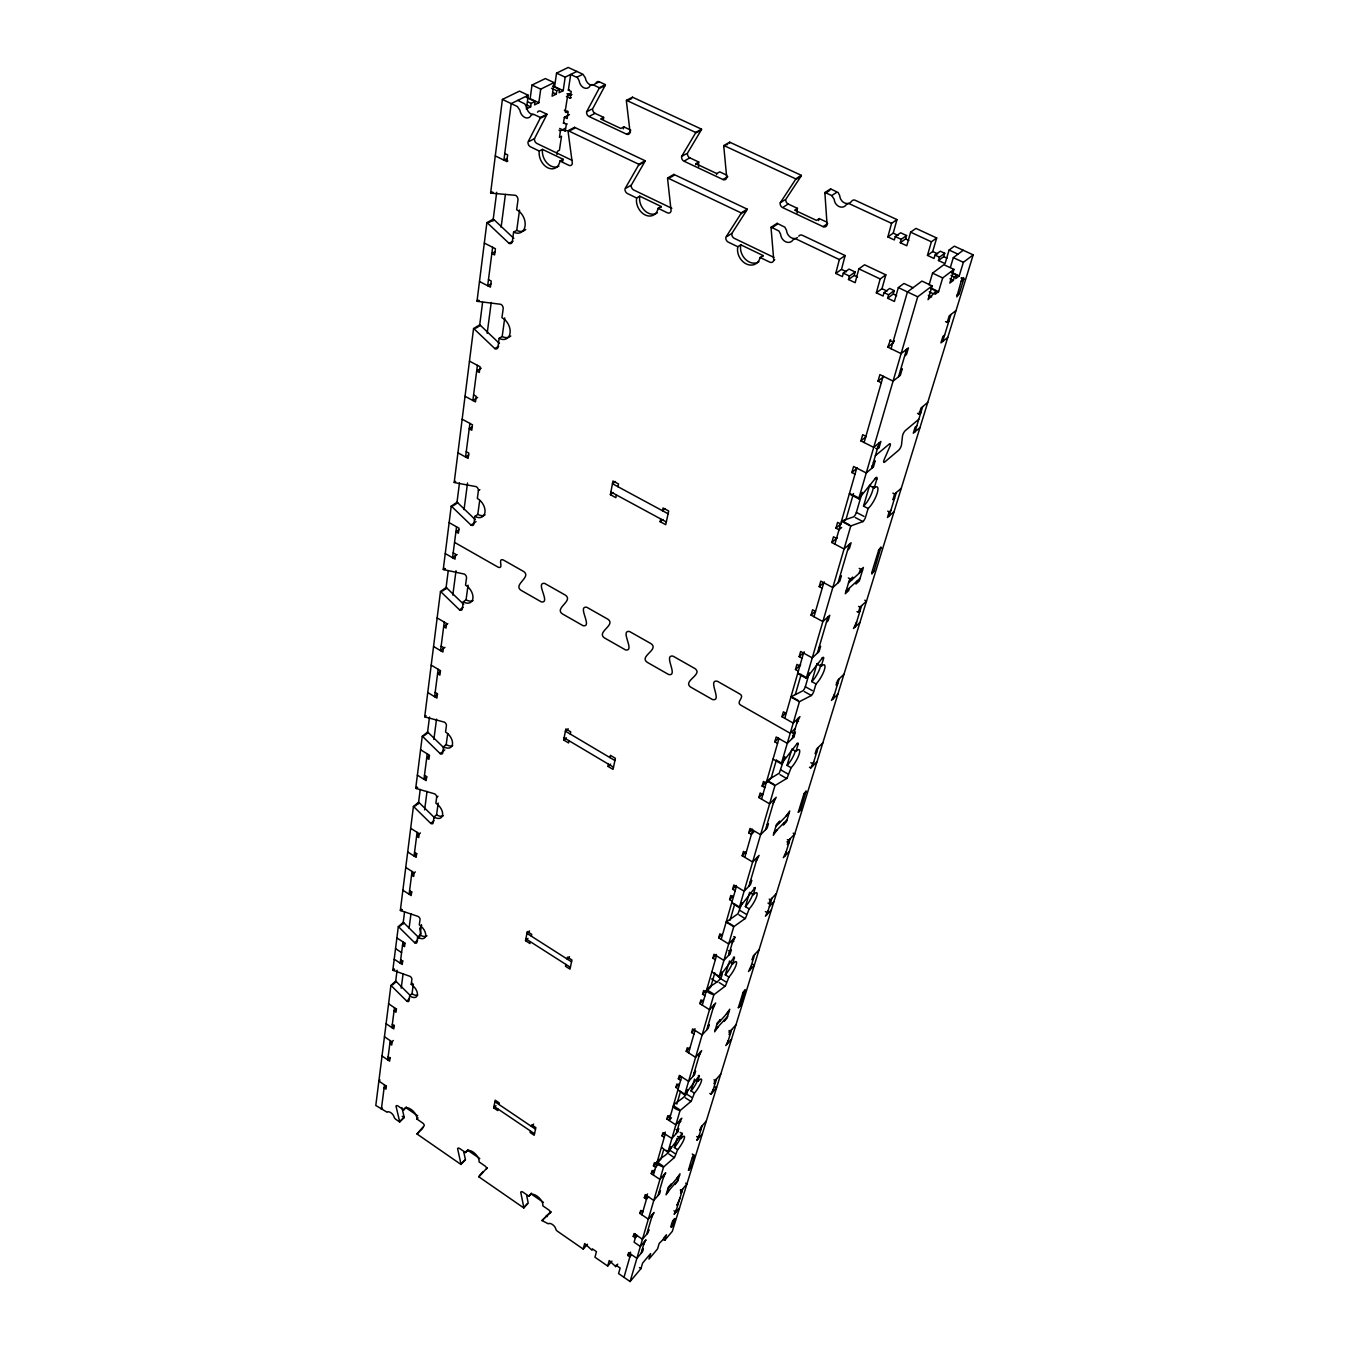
<?xml version="1.0" encoding="UTF-8"?>
<svg xmlns="http://www.w3.org/2000/svg" width="1349" height="1349" viewBox="0 0 1349 1349"><rect width="100%" height="100%" fill="white"/><g stroke="black" fill="none" stroke-linecap="round" stroke-linejoin="round"><path stroke-width="1.5" d="M410.147 995.377L396.269 981.583A2.529 1.383 48 0 0 395.712 981.145L390.906 985.461L375.798 1105.472L387.129 1112.251A4.789 2.445 46.7 0 1 390.89 1112.756A4.789 2.445 46.7 0 1 394.127 1117.107A2.394 1.231 46.6 0 0 395.763 1119.282L399.675 1121.997L404.194 1117.613A2.394 1.231 46.5 0 0 404.177 1117.141L401.918 1107.596M390.906 985.461A2.529 1.383 48 0 1 391.463 985.917L406.757 1001.11A2.546 1.383 47.7 0 0 408.966 1000.806L409.641 995.899A8.954 4.907 47.8 0 0 417.414 994.769A8.954 4.907 47.8 0 0 411.209 984.365L411.883 979.374A2.563 1.416 47.9 0 0 410.096 976.372L393.419 970.437A2.563 1.416 48.2 0 1 392.829 970.116L398.309 926.662L403.233 922.345A2.597 1.467 48.7 0 1 403.806 922.8L419.539 938.364M398.309 926.662A2.614 1.467 48.7 0 1 398.882 927.1L414.649 942.715A2.614 1.467 48.3 0 0 416.925 942.327L417.634 937.117A9.224 5.211 48.4 0 0 425.677 935.7A9.224 5.211 48.4 0 0 419.303 924.874L420.028 919.58A2.647 1.501 48.6 0 0 418.19 916.46L400.957 910.676A2.647 1.501 48.9 0 1 400.349 910.373L413.418 806.5L418.612 802.25A2.765 1.636 50.3 0 1 419.219 802.722L434.513 817.73M413.418 806.5A2.765 1.636 50.3 0 1 414.025 806.972L430.753 823.396A2.782 1.653 49.9 0 0 433.198 822.806L433.99 816.971A9.78 5.851 50 0 0 442.607 814.88A9.78 5.851 50 0 0 435.862 803.211L436.671 797.259A2.816 1.686 50.2 0 0 434.732 793.887L416.352 788.524A2.816 1.686 50.6 0 1 415.728 788.204L422.271 736.267L427.582 732.069A2.85 1.754 51.4 0 1 428.223 732.541L444.023 747.97M422.271 736.267A2.867 1.754 51.3 0 1 422.895 736.739L440.179 753.636A2.867 1.754 50.9 0 0 442.708 752.944L443.551 746.705A10.117 6.239 51.1 0 0 452.505 744.193A10.117 6.239 51.1 0 0 445.558 732.018L446.418 725.661A2.9 1.804 51.4 0 0 444.428 722.153L425.373 717.044A2.9 1.787 51.7 0 1 424.716 716.741L440.465 591.553L446.097 587.49A3.069 1.99 54 0 1 446.772 587.979L463.736 604.403M440.465 591.553A3.086 1.99 54 0 1 441.14 592.042L459.587 609.9A3.069 1.99 53.5 0 0 462.302 608.939L463.263 601.856A10.826 7.065 53.8 0 0 472.909 598.416A10.826 7.065 53.8 0 0 465.54 585.162L466.518 577.928A3.12 2.04 54.2 0 0 464.41 574.101L443.973 569.683A3.12 2.023 54.6 0 1 443.265 569.379L451.207 506.195L457.007 502.25A3.187 2.125 55.9 0 1 457.699 502.755L475.303 519.685M451.207 506.195A3.204 2.125 55.8 0 1 451.915 506.701L471.02 525.115A3.187 2.125 55.4 0 0 473.87 523.985L474.899 516.38A11.264 7.554 55.7 0 0 484.966 512.35A11.264 7.554 55.7 0 0 477.344 498.439L478.406 490.665A3.238 2.192 56.1 0 0 476.214 486.652L454.933 482.672A3.238 2.158 56.5 0 1 454.208 482.386L473.566 328.549L479.704 324.873A3.457 2.394 60.5 0 1 480.463 325.396L499.467 343.489M473.566 328.549A3.457 2.394 60.4 0 1 474.308 329.072L494.847 348.615A3.474 2.428 59.9 0 0 497.95 347.131L499.13 338.363A12.242 8.6 60.4 0 0 510.074 332.984A12.242 8.6 60.4 0 0 501.946 317.673L503.177 308.719A3.524 2.496 61 0 0 500.833 304.301L477.799 301.4A3.524 2.462 61.3 0 1 477.023 301.114L486.888 222.619L493.245 219.162A3.625 2.58 63.6 0 1 494.021 219.685L513.817 238.385M486.888 222.619A3.642 2.58 63.5 0 1 487.68 223.158L509.062 243.36A3.642 2.597 63.1 0 0 512.3 241.623L513.598 232.146A12.883 9.224 63.7 0 0 525.081 225.89A12.883 9.224 63.7 0 0 516.65 209.736L517.965 200.006A3.71 2.664 64.4 0 0 515.537 195.335L491.458 193.177A3.71 2.647 64.6 0 1 490.631 192.907L502.401 99.421L519.483 91.125L528.235 95.256L526.38 108.949L530.663 106.824L531.135 103.418L535.047 101.479L534.575 104.885L538.824 102.76L540.713 89.135L554.051 82.609L552.112 96.167L556.277 94.093L556.766 90.72L559.565 89.338L559.076 92.71L563.207 90.653L565.18 77.146L576.849 71.43M395.561 982.241L397.095 970.251M403.014 924.082L404.565 911.89M418.409 803.768L420.247 789.367M427.431 733.3L429.505 717.078M445.912 588.923L448.256 570.661M456.856 503.396L459.486 482.908M479.688 325.008L482.588 302.446M492.992 221.034L496.685 192.283M384.499 1084.916L381.345 1109.3L382.475 1108.22M390.215 1040.652L387.736 1059.876L390.198 1057.565M394.464 1007.72L391.901 1027.618L394.397 1025.307M402.963 941.906L400.215 963.169L402.795 960.859M412.052 871.471L409.118 894.252L411.782 891.942M417.111 832.367L414.059 856.008L416.757 853.715L414.531 852.264M427.245 753.855L423.957 779.267L426.756 777.007M438.155 669.289L434.614 696.691L437.498 694.465M444.259 622.091L440.567 650.64L444.968 647.335M456.552 526.835L452.556 557.744L457.109 554.523M469.907 423.401L465.574 457.007L468.71 454.933M477.411 365.343L472.858 400.501L477.664 397.449M492.638 247.305L487.68 285.735L491.002 283.813M386.404 1085.709L384.111 1087.884L385.983 1089.166L386.37 1086.215L378.884 1081.055L380.03 1079.976M404.987 943.238L404.548 946.678L402.525 945.345L404.953 943.187L396.893 937.926M416.656 853.613L416.167 857.357L407.702 851.961M495.285 155.928L506.786 161.526L507.646 154.865L504.762 153.466M401.209 988.176L403.047 974.18M409.101 928.045L410.973 913.829M424.615 809.872L427.043 791.374M433.872 739.421L436.536 719.135M452.809 595.111L456.013 570.762M464.039 509.618L467.53 482.993M487.174 333.321L491.221 302.53M501.103 227.273L505.42 194.408M554.051 82.609L545.367 78.562L531.995 85.054L530.157 98.679L538.824 102.76M409.641 995.899L412.018 993.707L413.35 984.096M417.634 937.117L420.095 934.941L421.495 924.74M433.99 816.971L436.57 814.813L438.189 803.026M443.551 746.705L446.199 744.581L447.716 733.569M463.263 601.856L466.063 599.799L468.069 585.196M474.899 516.38L477.782 514.374L479.704 500.428M499.13 338.363L502.182 336.491L504.745 317.892M513.598 232.146L516.751 230.375L519.534 210.022M593.543 85.071A7.487 5.598 68.8 0 1 585.281 77.753L582.903 74.246L568.233 67.45L556.547 73.133L554.608 86.623L563.207 90.653M556.935 154.511L557.424 151.307L559.43 150.245L561.504 136.266L559.481 137.328L560.442 130.819L565.298 128.307M567.288 124.057L563.444 123.248L564.337 117.245L569.413 114.648M566.411 96.386L570.222 98.173L571.217 91.496L568.351 90.164L570.694 74.448L577.591 77.804L579.159 80.788A7.504 5.598 68.7 0 0 583.915 87.82A7.504 5.598 68.7 0 0 590.069 85.864A3.743 2.799 68.5 0 1 593.155 84.869L599.293 87.719L605.381 84.633L599.26 81.8A3.743 2.799 68.6 0 0 596.174 82.795M559.666 128.442L565.298 131.123L566.276 124.597M498.051 1109.08L497.747 1110.598L493.734 1107.883L495.201 1100.194L499.231 1102.909L498.945 1104.46M530.292 941.686L529.938 943.524L525.537 940.691L527.274 931.535L531.708 934.368L531.354 936.206M569.025 740.719L568.587 742.928L563.697 740.028L565.821 728.932L570.728 731.849L570.307 734.075M616.375 494.931L615.852 497.663L610.372 494.678L612.969 480.986L618.5 483.954L617.96 486.702M530.444 1130.985L530.123 1132.502L534.187 1135.268L535.84 1127.629L531.742 1124.864L531.422 1126.398L533.664 1124.054M565.889 964.434L565.501 966.255L569.986 969.122L571.942 959.999L567.44 957.132L567.052 958.97L569.463 956.626M609.933 757.582L610.406 755.356L615.397 758.323L613.019 769.368L608.045 766.417L608.517 764.208M665.259 508.59L662.477 510.731L663.05 507.983L668.682 511.018L665.731 524.694L660.15 521.675L660.723 518.943M677.62 1136.431L680.925 1138.607L682.375 1133.211L667.839 1152.333L661.634 1147.392M667.839 1152.333L680.031 1110.615L691.261 1101.155L694.431 1093.145A9.679 2.091 -57.8 0 0 701.328 1081.46A9.679 2.091 -57.8 0 0 697.939 1081.342L699.389 1075.507L684.601 1094.966L678.176 1089.958M684.601 1094.966L713.857 994.786L725.425 985.934L728.915 977.081A10.252 2.378 -58.5 0 0 736.25 964.653A10.252 2.378 -58.5 0 0 732.878 963.742L734.379 957.099L719.017 977.081L712.137 971.938M719.017 977.081L733.738 926.712L745.491 918.298L749.167 908.906A10.59 2.546 -58.9 0 0 756.755 896.04A10.59 2.546 -58.9 0 0 753.4 894.64L755.221 887.473L739.269 907.742L731.866 902.835M674.972 1218.585C670.116 1221.132 669.542 1237.033 674.972 1218.585L672.949 1220.98M688.496 1170.325C694.651 1163.917 696.674 1139.5 688.496 1170.325L690.536 1167.93M738.358 1007.669L740.449 1005.528L745.171 989.812L743.029 992.493L738.358 1007.669L740.534 1005.275M798.304 812.199L800.513 810.142L806.196 790.936L803.97 793.785L798.304 812.199L800.615 809.838M551.168 1211.958L542.231 1220.238A2.479 1.298 43.9 0 0 542.045 1220.575L548.301 1223.813A4.974 2.597 43.7 0 1 552.466 1224.538A4.974 2.597 43.7 0 1 555.771 1228.99A2.496 1.298 43.6 0 0 557.407 1231.215L583.223 1249.09L584.673 1243.525L592.026 1250.253L592.396 1248.854L596.443 1251.653L594.96 1257.217L607.708 1266.053L611.923 1261.13M913.02 287.742L903.948 283.442L898.333 287.59L894.404 301.451L887.625 298.213L893.24 294.048L894.218 290.608L889.666 288.45L884.033 292.598L883.072 296.038L876.344 292.817L881.993 288.686L885.821 274.859L864.574 264.792L858.858 268.839L855.165 282.7L848.487 279.513L854.221 275.449L855.131 271.992L849.044 269.092L843.294 273.139L842.4 276.596L835.756 273.425L839.348 259.564L845.115 255.551L802.419 235.316A3.946 3.204 62.5 0 0 798.777 236.176M835.756 273.425L841.506 269.378L845.115 255.551M871.707 572.836L871.909 573.983L874.034 570.981L880.998 547.019L878.705 550.055L871.707 572.836L874.152 570.593M963.81 278.973L963.591 277.624L961.365 280.525L956.761 296.915L959.24 293.745L963.81 278.973L961.314 277.81M848.487 279.513L849.415 276.056L855.131 271.992M664.753 1240.321L666.44 1234.773L663.759 1237.977L663.337 1239.36L664.753 1240.321L672.325 1231.317L973.202 254.877L954.35 246.159L949.106 250.037L945.059 263.611L938.466 260.542L943.71 256.647L944.705 253.275L940.27 251.218L935.009 255.079L934.014 258.468L927.454 255.399L932.715 251.538L936.678 237.98L915.954 228.386L910.626 232.18L906.781 245.754L900.272 242.719L905.617 238.925L906.579 235.535L900.626 232.787L895.264 236.547L894.32 239.937L887.844 236.918L891.571 223.344L896.967 219.6L855.283 200.31A3.811 3.187 64.1 0 0 851.691 201.186A7.639 6.34 64.6 0 1 844.541 202.923A7.639 6.34 64.6 0 1 839.702 195.622L838.167 192.553L830.596 188.877L825.032 192.469A3.828 3.153 64.8 0 0 824.93 193.497L827.072 224.777A3.777 3.103 63.2 0 1 823.092 226.649L782.572 207.577A3.76 3.052 64.3 0 1 780.262 202.788L795.37 179.771A3.828 3.12 65.6 0 0 795.725 178.861L801.357 175.353L729.674 142.168L723.873 145.523A3.794 3.002 66.9 0 0 723.806 146.552L726.723 177.646A3.743 2.951 65.6 0 1 722.997 179.535L683.977 161.189A3.727 2.9 66.3 0 1 681.633 156.45L695.342 133.349A3.794 2.968 67.5 0 0 695.662 132.438L701.531 129.15L632.496 97.195L626.459 100.332A3.76 2.867 68.2 0 0 626.425 101.36L630.067 132.219A3.71 2.816 67.1 0 1 626.577 134.175L588.973 116.486A3.71 2.765 67.6 0 1 586.613 111.815L599.007 88.629A3.777 2.833 68.6 0 0 599.293 87.719M607.708 1266.053L609.242 1260.506L615.667 1266.593L617.758 1264.131M876.344 292.817L880.172 278.956L885.821 274.859M887.844 236.918L893.223 233.141L896.967 219.6M900.272 242.719L901.216 239.329L906.579 235.535M615.667 1266.593L616.055 1265.21L620.135 1268.026L618.567 1273.557L630.101 1281.55L640.96 1268.633L642.596 1263.102L650.623 1253.575L648.97 1259.106L657.553 1248.887L659.223 1243.356L663.337 1239.36M887.625 298.213L888.603 294.773L894.218 290.608M630.927 1255.632L629.865 1256.88L627.808 1255.464L628.6 1252.631L636.88 1258.33L642.512 1251.687L643.338 1248.854L641.939 1250.506M637.453 1235.38L635.328 1237.859L633.237 1236.443L634.064 1233.542L642.444 1239.259L648.11 1232.615L648.97 1229.715L647.554 1231.384M651.736 1217.118L654.029 1212.498L648.329 1219.159L639.831 1213.409L640.691 1210.441L642.815 1211.874M648.633 1196.647L646.475 1199.143L644.333 1197.71L645.193 1194.674L653.793 1200.458L659.543 1193.798L660.437 1190.762L658.986 1192.432M663.371 1177.508L665.731 1172.736L659.931 1179.431L651.23 1173.613L652.107 1170.494L654.299 1171.961M657.823 1164.777L655.631 1167.273L653.456 1165.823L654.349 1162.686L656.541 1164.136L660.926 1159.145L663.691 1149.55M664.248 1137.325L662.022 1135.858L662.949 1132.62L671.886 1138.505L677.788 1131.794L678.732 1128.557L677.265 1130.226L676.153 1129.484M679.34 1123.144L681.785 1118.186L675.866 1124.881L666.861 1118.979L667.806 1115.674L670.048 1117.157M678.176 1088.896L675.9 1087.412L676.878 1083.989L679.171 1085.473M680.655 1080.33L678.345 1078.829L679.34 1075.389L688.563 1081.358L694.6 1074.647L695.612 1071.19L694.111 1072.86M699.119 1055.829L701.665 1050.618L695.595 1057.329L686.219 1051.326L687.231 1047.768L689.575 1049.269M693.959 1034.042L691.599 1032.525L692.627 1028.899L702.121 1034.936L708.259 1028.242L709.321 1024.599L707.787 1026.269M713.048 1008.378L715.678 1002.998L709.507 1009.693L699.878 1003.622L700.94 999.896L703.352 1001.413M704.971 995.781L702.542 994.264L703.622 990.503L706.05 992.021M715.341 959.712L712.879 958.178L713.992 954.266L723.89 960.404L730.18 953.709L731.327 949.797L729.758 951.467L728.527 950.691M733.772 936.526L735.02 937.285L728.696 943.963L718.697 937.808L719.843 933.828L722.339 935.363M732.187 901.149L729.64 899.598L730.821 895.449L733.384 897.001M735.171 890.745L732.608 889.21L733.822 885.011L744.108 891.217L750.516 884.573L751.764 880.374L750.162 882.027M756.233 861.32L759.116 855.367L752.641 861.994L742.186 855.772L743.417 851.438L746.031 852.99M753.838 831.945L751.376 834.424L748.746 832.856L750.01 828.438L760.6 834.711L767.143 828.101L768.441 823.666L766.805 825.318M773.23 803.448L776.215 797.259L769.621 803.835L758.846 797.546L760.162 792.976L762.843 794.544M764.832 787.664L762.118 786.096L763.45 781.476L766.165 783.044L771.139 778.137L776.299 760.313M777.564 743.383L774.798 741.815L776.181 736.992L787.293 743.35L793.988 736.841L795.404 732.018L793.735 733.637L792.352 732.844M796.821 723.115L799.94 716.606L793.212 723.098L781.982 716.724L783.381 711.817L786.197 713.402M798.355 671.128L795.488 669.526L796.955 664.399L799.822 666.001M802.048 658.261L799.164 656.659L800.648 651.466L812.25 657.874L819.113 651.483L820.63 646.289L818.927 647.874M826.482 622.159L828.202 620.591L829.77 615.245L822.856 621.585L811.053 615.144L812.587 609.765L815.538 611.384M822.199 588.231L819.214 586.63L820.782 581.115L832.788 587.557L839.753 581.284L841.388 575.77L839.651 577.321M847.661 550.004L849.415 548.453L851.084 542.77L844.052 548.976L831.827 542.517L833.463 536.801L836.532 538.403M841.675 527.476L839.011 529.786L835.942 528.167L837.594 522.383L840.68 523.985M855.013 474.157L851.86 472.538L853.597 466.484L866.26 472.959L873.41 466.923L875.197 460.852L873.41 462.353M875.72 448.273L877.305 449.082L879.093 447.581L880.914 441.427L873.714 447.396L860.915 440.904L862.686 434.698L865.889 436.317M881.302 382.762L878.014 381.143L879.885 374.617L893.072 381.126L900.356 375.309L902.279 368.766L900.474 370.216M904.656 355.951L906.477 354.517L908.433 347.873L901.115 353.623L887.76 347.115L890.593 339.712M623.98 1277.318L630.674 1254.047M636.172 1234.976L634.097 1242.176L640.353 1246.459L646.002 1239.815L643.743 1244.334M641.955 1214.842L647.335 1196.125M653.405 1175.063L665.192 1134.087M681.633 1076.873L669.104 1120.463L671.482 1117.781M688.563 1052.827L695.005 1030.417M702.273 1005.14L716.471 955.8M721.192 939.342L736.385 886.563M744.8 857.323L752.658 830.006M761.544 799.114L778.946 738.577M784.781 718.326L803.549 653.068M813.987 616.746L823.784 582.734M834.879 544.136L856.75 468.103M864.102 442.523L883.173 376.253M891.082 348.733L907.439 291.924L921.923 281.081L932.125 285.904L928.045 299.68L936.004 290.962L930.945 288.585M893.763 341.162L893.291 342.831L887.76 347.115M676.861 1104.072L680.368 1091.948M714.818 972.882L710.721 987.013L708.394 989.508M730.011 920.305L734.682 904.218M795.354 694.482L801.171 674.365M853.495 493.515L846.008 519.382L843.344 521.692M927.454 255.399L931.4 241.808L936.678 237.98M630.101 1281.55L663.556 1167.037L674.601 1157.307L677.636 1149.702A9.409 1.973 -57.5 0 0 684.314 1138.387A9.409 1.973 -57.5 0 0 680.925 1138.607M739.269 907.742L774.95 785.59L787.04 778.238L791.104 767.716A11.348 2.917 -59.9 0 0 799.249 753.922A11.348 2.917 -59.9 0 0 795.961 751.376L791.863 749.049L787.04 765.389L791.104 767.716M773.044 759.116L781.29 763.854L799.417 701.8A3.406 0.911 -60.3 0 1 799.873 701.446L811.373 695.511A3.356 0.894 -60.5 0 0 813.767 691.43L815.993 683.96A11.821 3.136 -60.6 0 0 824.441 669.627A11.821 3.136 -60.6 0 0 821.221 666.339L816.954 663.978L811.761 681.599L815.993 683.96M798.17 672.982A3.423 0.944 -60.6 0 1 797.647 673.556L806.28 678.345L850.747 526.093A3.676 1.045 -61.8 0 1 851.219 525.773L862.955 521.574A3.659 1.012 -61.9 0 0 865.535 517.173L868.115 508.506A12.883 3.609 -62.1 0 0 877.238 493.009A12.883 3.609 -62.1 0 0 874.203 488.018L869.549 485.623L863.512 506.111L868.115 508.506M849.87 493.38A3.76 1.079 -62.2 0 1 849.314 493.936L858.706 498.81L917.708 296.797L932.125 285.904M663.556 1167.037C645.564 1161.185 671.633 1156.936 670.689 1146.684M680.031 1110.615C661.246 1104.595 688.867 1100.565 687.349 1089.773M713.857 994.786C693.201 988.294 725.442 984.568 721.799 972.089M733.738 926.712L726.167 922.075L737.987 913.728L742.068 902.818M774.95 785.59L766.788 780.852A3.254 0.86 -59.7 0 1 767.244 780.481L779.3 773.146L784.848 756.705M799.417 701.8L790.902 697.011A3.389 0.927 -60.4 0 1 791.357 696.657L802.942 690.789A3.356 0.894 -60.5 0 0 805.336 686.725L809.366 672.932M850.747 526.093L841.472 521.237A3.676 1.062 -61.9 0 1 841.945 520.916L853.782 516.785A3.642 1.029 -62 0 0 856.362 512.401L862.23 492.368M641.112 1253.339L644.586 1241.468M646.711 1234.268L652.612 1214.151M658.11 1195.45L664.281 1174.406M676.304 1133.464L680.301 1119.855M693.099 1076.317L700.148 1052.287M706.724 1029.911L714.144 1004.668M728.612 955.379L733.434 938.955M748.914 886.226L757.497 857.02M765.507 829.753L774.562 798.912M792.318 738.459L798.271 718.224M817.393 653.068L828.05 616.813M838.016 582.852L849.33 544.322M871.623 468.423L879.126 442.91M898.552 376.759L906.612 349.307M732.271 942.917L735.02 937.285M677.636 1149.702L674.348 1147.527L677.08 1138.286M694.431 1093.145L691.042 1090.936L694.516 1079.133M728.915 977.081L725.29 974.821L728.78 962.967M749.167 908.906L745.39 906.629L749.606 892.347L753.4 894.64M929.073 284.926L932.547 273.156L943.878 264.691L953.962 269.412L949.831 283.071L953.355 280.39L954.384 276.983L956.745 275.196L951.736 272.852M938.466 260.542L939.46 257.153L944.705 253.275M795.961 751.376L798.068 744.311A3.271 0.843 -60 0 0 797.124 743.552L781.813 763.298A3.288 0.86 -59.9 0 1 781.29 763.854M821.221 666.339L823.497 658.7A3.406 0.911 -60.7 0 0 822.57 657.722L806.786 677.788A3.44 0.927 -60.6 0 1 806.28 678.345M874.203 488.018L876.833 479.148A3.727 1.045 -62.3 0 0 875.973 477.664L859.262 498.236A3.76 1.062 -62.1 0 1 858.706 498.81M936.004 290.962L934.992 294.386L938.584 291.654L942.698 277.928L953.962 269.412M669.323 1190.054L666.069 1194.826L668.295 1187.339L671.111 1184.068L670.672 1185.569M718.191 1026.724L714.666 1031.8L717.331 1022.846L720.332 1019.557L719.793 1021.345M777.091 829.854L773.264 835.267L776.501 824.374L779.705 821.136L779.048 823.328M849.465 587.945L848.656 590.643L845.267 593.729L849.314 580.188L852.703 577.119L851.894 579.834L848.352 577.945M950.387 267.355L953.321 257.642L963.203 250.256M675.394 1182.989L674.938 1184.489L677.738 1181.252L679.997 1173.748L676.743 1178.503M724.632 1019.625L724.093 1021.412L727.06 1018.158L729.758 1009.204L726.251 1014.263M783.954 822.873L783.297 825.032L786.433 821.828L789.721 810.968L785.911 816.347M856.767 581.301L855.957 583.999L859.296 580.947L863.377 567.457L860.021 570.492L859.195 573.207M956.745 275.196L955.716 278.585L959.206 275.921L963.371 262.313L973.202 254.877M676.355 1209.884L674.129 1214.319L679.508 1207.962M685.663 1183.14L686.911 1183.967L681.481 1190.341L680.587 1193.258L681.936 1191.656L680.385 1190.627M699.119 1135.639L696.792 1140.327L702.323 1133.936M709.827 1093.449L710.923 1094.157L713.334 1089.301M720.754 1074.141L715.088 1080.532L714.093 1083.82L715.51 1082.218L714.397 1081.51M735.947 1024.818L730.197 1031.209L729.135 1034.683L730.568 1033.081L728.865 1032.002M768.087 910.71L765.406 916.224L771.375 909.867M767.986 903.054L769.2 903.796L770.414 899.834L776.417 893.476M793.212 833.142L794.746 834.036L788.625 840.343L787.344 844.525L788.878 842.94L786.973 841.827M809.467 767.21L810.783 767.952L813.734 761.898M857.003 611.569L858.436 612.328L860.021 607.168L866.496 601.148L864.793 600.221M890.846 510.445L889.176 511.912L887.473 517.51L894.067 511.659M901.301 488.203L894.657 494.021L892.92 499.703L894.589 498.236M917.539 413.367L919.107 414.16L920.979 408.072L927.724 402.44M945.565 321.635L947.2 322.411L949.207 315.868L956.07 310.489M675.478 1212.734L682.83 1188.739M698.175 1138.725L702.154 1125.774M712.339 1092.555L716.504 1078.93M727.229 1043.974L731.63 1029.607M749.926 969.965L754.681 954.451M766.89 914.622L771.915 898.249M784.848 856.109L790.16 838.758M812.351 766.401L818.135 747.515M833.058 698.866L839.213 678.8M855.081 627.032L861.64 605.65M889.126 516.043L896.326 492.554M914.959 431.815L922.665 406.656M942.647 341.516L950.927 314.519M537.526 112.22A3.862 2.816 67.2 0 1 540.629 111.242L546.885 114.193L540.393 117.481A3.895 2.833 67.1 0 1 540.123 118.408L527.999 141.999A3.828 2.782 66.2 0 0 530.461 146.805L539.263 151.054A13.389 9.797 65.9 0 0 547.879 167.832A13.389 9.797 65.9 0 0 559.936 161.02L563.14 159.3L542.483 149.368L539.263 151.054M529.078 141.443L534.457 138.677L546.615 115.137A3.878 2.833 67.3 0 0 546.885 114.193M605.381 84.633A3.76 2.816 68.7 0 1 605.094 85.543L592.683 108.696A3.693 2.765 67.7 0 0 595.027 113.35L603.627 117.38A12.934 9.747 67.4 0 0 603.458 119.572M559.936 161.02L568.84 165.303A3.845 2.833 65.7 0 0 572.347 163.347L568.114 131.73A3.895 2.883 66.8 0 1 568.131 130.668L574.573 127.329L645.109 160.75L638.836 164.274A3.929 2.985 65.9 0 1 638.532 165.202L625.025 188.708A3.862 2.917 64.9 0 0 627.487 193.565L636.627 197.983A13.49 10.286 64.4 0 0 645.193 214.98A13.49 10.286 64.4 0 0 658.11 208.319L661.179 206.498L639.746 196.178L636.627 197.983M626.071 188.118L631.281 185.15L644.805 161.695A3.912 2.985 66.1 0 0 645.109 160.75M701.531 129.15A3.794 2.968 67.6 0 1 701.21 130.06L687.484 153.128A3.727 2.9 66.5 0 0 689.811 157.833L698.748 162.032A13.018 10.236 66 0 0 698.63 166.635M658.11 208.319L667.35 212.788A3.862 2.968 64.2 0 0 671.111 210.882L667.62 179.029A3.912 3.018 65.4 0 1 667.688 177.984L673.876 174.392L747.211 209.146L741.191 212.906A3.963 3.136 64 0 1 740.837 213.833L725.863 237.222A3.895 3.069 62.8 0 0 728.291 242.145L737.802 246.732A13.608 10.809 62.2 0 0 746.301 263.949A13.608 10.809 62.2 0 0 760.128 257.49L763.079 255.551L740.786 244.81L737.802 246.732M726.858 236.598L731.866 233.428L746.857 210.073A3.946 3.136 64.2 0 0 747.211 209.146M801.357 175.353A3.811 3.12 65.8 0 1 801.002 176.264L785.877 199.23A3.743 3.035 64.5 0 0 788.187 204.003L797.444 208.353A13.136 10.725 63.8 0 0 797.192 212.99M671.161 1226.814L673.168 1224.437M678.26 1203.696L676.894 1205.298L680.014 1197.946M627.808 1255.464L630.624 1252.159M633.237 1236.443L635.379 1233.947M692.324 1157.813L694.381 1155.418L692.273 1154.019M667.856 1188.84L679.559 1175.249M666.524 1193.325L678.193 1179.734M639.831 1213.409L641.989 1210.913M706.32 1120.985L700.755 1127.376L699.794 1130.496L701.193 1128.894M644.333 1197.71L647.571 1193.966M583.223 1249.09L587.473 1244.25M651.23 1173.613L654.501 1169.87M653.456 1165.823L656.744 1162.079M710.923 1094.157L716.555 1087.766L714.903 1086.704M662.022 1135.858L665.361 1132.098M463.736 1151.827L465.388 1159.432A2.428 1.265 45.4 0 1 465.388 1159.904L460.97 1164.44L417.043 1134.02L423.434 1127.258M666.861 1118.979L670.2 1115.218M728.291 1040.534L725.796 1045.576L731.529 1039.168M675.9 1087.412L679.289 1083.652M678.345 1078.829L680.621 1076.333M542.045 1220.575L550.628 1211.756M715.206 1030.012L727.6 1016.37M742.945 992.763L745.12 990.368M716.808 1024.633L729.236 1010.991M686.219 1051.326L689.659 1047.566M751.056 966.255L748.459 971.55L754.327 965.176L752.911 964.299M691.599 1032.525L695.055 1028.764M753.535 958.195L752.051 959.797L753.197 956.053L759.099 949.679M487.141 1167.964L478.929 1176.412A2.445 1.265 45.1 0 0 478.76 1176.766L523.8 1207.945A2.479 1.282 44.3 0 0 523.8 1207.49L527.425 1203.561M523.8 1207.945L528.134 1203.241A2.479 1.282 44.3 0 0 528.15 1202.785L526.633 1195.197M523.8 1207.49L520.748 1192.263A2.479 1.298 44.4 0 1 523.024 1192.196L528.943 1196.276L531.118 1193.916A8.718 4.587 44.1 0 1 531.439 1193.089M699.878 1003.622L703.369 999.862M702.542 994.264L706.05 990.503M769.402 906.461L773.888 901.705M712.879 958.178L716.42 954.434M769.2 903.796L770.701 902.194L769.486 901.452M718.697 937.808L722.271 934.081M789.401 851.371L783.314 857.694L786.113 851.961M479.654 1175.637L483.33 1171.826A2.445 1.265 45 0 0 483.161 1172.18L478.76 1176.766M487.293 1167.914L486.567 1168.689A2.462 1.282 45.1 0 0 484.898 1165.907L479.08 1161.894A8.583 4.485 45.3 0 0 473.246 1152.164A8.583 4.485 45.3 0 0 465.557 1152.569L459.773 1148.589A2.445 1.265 45.6 0 0 457.598 1148.707L460.97 1163.968A2.445 1.265 45.4 0 1 460.97 1164.44M729.64 899.598L733.249 895.871M460.97 1163.968L464.646 1160.191M732.608 889.21L736.25 885.484M465.557 1152.569L467.783 1150.292A8.583 4.485 45.3 0 1 467.884 1149.854M773.921 833.092L787.108 819.652M775.86 826.549L789.081 813.127M493.734 1107.883L496.01 1105.59M742.186 855.772L745.845 852.045M803.852 794.106L806.179 791.762M810.783 767.952L817.022 761.713M748.746 832.856L752.422 829.163M816.735 752.084L815.167 753.636L816.567 749.083L822.839 742.861M421.529 925.498L419.674 928.736L420.972 933.356A2.58 0.927 -56.7 0 1 420.955 934.081M758.846 797.546L762.573 793.87M762.118 786.096L767.109 781.189M417.043 1134.02A2.411 1.231 46.2 0 1 417.178 1133.666L424.26 1125.707A2.428 1.248 46.2 0 0 422.591 1122.958L416.908 1119.046L418.055 1117.933M399.675 1121.997A2.411 1.231 46.5 0 0 399.658 1121.525L403.418 1117.883M399.658 1121.525L396.016 1106.231A2.411 1.248 46.7 0 1 398.09 1106.062L403.722 1109.94L405.998 1107.748A8.448 4.384 46.5 0 1 406.234 1106.888M834.525 694.094L831.473 700.418L837.813 694.263M795.286 728.393L790.227 733.266L741.174 705.375C734.868 702.121 745.879 697.079 739.556 693.841L717.381 681.262C706.943 678.969 722.895 701.868 712.491 699.541L690.688 687.113C682.156 681.026 703.504 674.618 694.92 668.548L673.117 656.187C662.814 654.063 678.901 676.658 668.632 674.517L647.2 662.292C638.768 656.322 659.492 649.645 651.044 643.675L629.595 631.534C619.427 629.595 635.632 651.854 625.498 649.898L604.403 637.875C596.106 632.007 616.223 625.093 607.893 619.225L586.798 607.269C576.765 605.516 593.071 627.47 583.072 625.7L562.331 613.862C554.135 608.095 573.679 600.946 565.45 595.179L544.692 583.426C534.811 581.841 551.201 603.492 541.337 601.89L520.933 590.238C512.856 584.572 531.81 577.187 523.699 571.521L503.295 559.97C497.056 557.677 504.408 569.48 498.186 567.204L454.546 542.382M843.985 674.213L837.611 680.351L836.127 685.191L837.729 683.656L836.346 682.898M774.798 741.815L778.592 738.156M781.982 716.724L785.793 713.098M525.537 940.691L527.965 938.398M529.533 930.928L526.936 933.373L571.554 961.837M859.92 622.496L853.479 628.55L856.649 621.94M795.488 669.526L800.632 664.737M858.436 612.328L860.055 610.81M393.318 1040.501L389.81 1043.755L391.733 1045.053L392.137 1041.951L384.448 1036.757M799.164 656.659L804.324 651.887M406.757 1001.11L409.54 998.564M396.421 1008.765L394.043 1010.941L395.999 1012.239L396.421 1009.035L388.596 1003.791M411.209 984.365L412.406 983.269M846.093 591.031L860.122 578.249M848.504 582.903L862.567 570.155L859.212 568.384M878.57 550.443L881.032 548.217M811.053 615.144L814.965 611.603M392.66 984.821L396.269 981.583M393.419 970.437L394.616 969.341M819.214 586.63L824.458 581.942M392.829 970.116L394.043 969.037M414.649 942.715L417.701 940M608.045 766.417L610.625 764.124M400.113 926.021L403.806 922.8M831.827 542.517L837.139 537.897M400.957 910.676L402.187 909.597M400.349 910.373L401.597 909.293M835.942 528.167L841.27 523.564M415.357 871.926L411.58 875.147L413.688 876.496L414.16 872.82L405.762 867.441M563.697 740.028L566.327 737.785M568.199 728.78L565.383 731.158L614.925 760.549M919.984 427.549L913.273 433.231L915.111 427.245L916.797 425.812M875.349 455.726L889.345 443.99A3.76 1.062 -62.6 0 1 889.767 446.704L884.168 459.621A3.743 1.045 -62.5 0 0 884.691 462.066L898.687 450.195A3.71 1.029 -62.6 0 0 901.486 444.951L902.498 436.014A3.727 1.045 -62.7 0 1 905.348 430.584L918.787 419.286M919.107 414.16L920.811 412.743L919.242 411.968M430.753 823.396L433.973 820.698M420.45 832.974L416.605 836.178L418.746 837.544L419.252 833.716L410.686 828.303M851.86 472.538L857.256 468.019M706.893 989.896L713.065 993.623M436.671 797.259L437.97 796.18M415.323 805.909L419.219 802.722M860.915 440.904L866.345 436.452M415.728 788.204L417.026 787.142M416.352 788.524L417.667 787.462M440.179 753.636L444.799 749.909M429.353 755.845L426.706 757.969L428.931 759.335L429.471 755.221L420.568 749.757M947.757 337.435L940.928 342.882L942.9 336.457L944.62 335.092M424.227 735.694L428.223 732.541M878.014 381.143L883.511 376.793M726.504 921.772L732.912 925.549M947.2 322.411L948.92 321.045M424.716 716.741L426.065 715.695M660.15 521.675L662.932 519.517M894.404 340.977L893.004 342.056L889.666 340.42M956.829 295.279L959.409 293.273M961.095 281.368L963.675 279.378L961.196 278.214M440.314 671.633L437.582 673.724L439.909 675.107L440.482 670.672L431.208 665.141M447.817 623.626L443.652 626.712L446.03 628.094L446.62 623.491L437.143 617.943M610.372 494.678L613.205 492.587M459.587 609.9L463.061 607.32M615.481 481.509L612.446 483.735L668.092 513.767M442.556 591.031L446.772 587.979M443.265 569.379L444.681 568.367M443.973 569.683L445.389 568.671M471.02 525.115L476.045 521.591M458.778 529.837L455.911 531.826L458.373 533.226L459.031 528.235L449.15 522.636M478.406 490.665L479.856 489.67M453.365 505.706L457.699 502.755M454.208 482.386L455.675 481.408M823.092 226.649L827.679 223.58M760.128 257.49L769.756 262.128A3.895 3.12 61.7 0 0 773.77 260.29L774.748 259.632M826.718 222.096L819.214 218.572L816.449 220.393L794.662 210.157L797.444 208.353M472.167 426.925L469.199 428.847L471.779 430.247L472.487 424.817L462.151 419.202M825.032 192.469L831.726 195.571L836.363 192.57M772.083 227.593L777.041 224.389A3.946 3.17 63.3 0 1 777.125 223.327L784.882 227.188L786.501 230.342A7.892 6.391 62.9 0 0 790.581 237.34A7.892 6.391 62.9 0 0 797.428 237.576M824.93 193.497L828.016 191.507M828.64 191.103L829.551 190.513M773.77 260.29L771.088 228.234A3.946 3.187 63.1 0 1 771.19 227.172L777.125 223.327M783.516 206.987L788.187 204.003M780.262 202.788L784.933 199.821M740.837 213.833L745.862 210.714M796.315 179.181L801.002 176.264M481.205 368.21L476.669 371.026L479.317 372.442L480.059 366.743L469.469 361.127M494.847 348.615L498.658 346.271M722.997 179.535L727.786 176.685M475.86 328.144L480.463 325.396M716.572 174.594A13.052 10.236 65.9 0 0 716.825 173.566L719.708 171.863L726.942 175.252M477.023 301.114L478.575 300.22M477.799 301.4L479.367 300.49M695.679 164.78A13.052 10.236 65.9 0 1 695.848 163.718L698.748 162.032M668.666 178.439L673.826 175.454A3.912 3.018 65.5 0 1 673.876 174.392M723.806 146.552L724.767 145.996M726.706 144.883L727.667 144.309M684.955 160.632L689.811 157.833M681.633 156.45L686.523 153.685M509.062 243.36L512.991 241.151M494.982 251.757L491.845 253.528L494.611 254.927L495.42 248.705L484.325 243.09M638.532 165.202L643.76 162.268M696.32 132.792L701.21 130.06M489.265 222.281L494.021 219.685M626.577 134.175L630.556 132.017M630.792 130.145L623.828 126.873L620.844 128.459L600.625 118.965L603.627 117.38M490.631 192.907L492.233 192.064M491.458 193.177L493.059 192.334M569.194 131.157L570.256 130.6M571.335 130.044L572.414 129.487M573.477 128.931L574.539 128.374A3.878 2.867 66.9 0 1 574.573 127.329M628.432 100.298L629.443 99.775M630.455 99.253L631.45 98.73M507.342 158.339L503.902 160.126L511.204 103.603L528.235 95.256M589.985 115.947L595.027 113.35M506.786 161.526L507.865 160.969M565.298 131.123L566.31 130.583M563.444 123.248L564.455 122.725M586.613 111.815L591.671 109.202M540.123 118.408L545.536 115.677M600.035 88.123L605.094 85.543M571.959 94.531L570.425 95.307L567.018 93.705M594.167 84.363L599.26 81.8M570.222 98.173L571.251 97.668M568.351 90.164L569.379 89.641M576.765 77.264L581.891 74.751M626.459 100.332L695.662 132.438M723.873 145.523L795.725 178.861M891.571 223.344L849.803 203.952A3.828 3.187 64 0 0 846.194 204.812A7.656 6.357 64.4 0 1 839.027 206.549A7.656 6.357 64.4 0 1 834.171 199.23L831.726 195.571M910.626 232.18L931.4 241.808M949.106 250.037L957.992 254.152M556.547 73.133L565.18 77.146M953.321 257.642L963.371 262.313M893.223 233.141L898.063 235.4M905.617 238.925L908.872 240.426M932.715 251.538L937.639 253.831M943.71 256.647L946.998 258.182M895.264 236.547L901.216 239.329M935.009 255.079L939.46 257.153M950.893 272.026L959.206 275.921M552.668 86.1L559.565 89.338M568.351 93.89L570.492 94.885L569.818 93.435L567.659 95.577L565.315 110.652A2.749 1.265 -67.7 0 0 565.922 112.456A2.749 1.265 -67.7 0 0 567.659 111.073M551.589 88.292L556.766 90.72M951.045 275.432L954.384 276.983M552.82 92.474L556.277 94.093M950.016 278.821L953.355 280.39M531.995 85.054L540.713 89.135M932.547 273.156L942.698 277.928M695.848 163.718L716.825 173.566M564.371 110.213L568.148 112.001L567.17 118.577L564.337 117.245M931.855 288.467L938.584 291.654M526.346 97.364L535.047 101.479M527.644 101.765L531.135 103.418M929.309 291.89L932.699 293.492M517.763 100.399L524.795 103.89L526.414 106.942A7.723 5.615 67.4 0 0 533.125 114.682M527.189 105.171L530.663 106.824M928.297 295.313L931.67 296.915M502.401 99.421L517.409 106.554L519.871 110.18A7.757 5.615 67.3 0 0 524.828 117.43A7.757 5.615 67.3 0 0 531.017 115.491A3.878 2.816 67.1 0 1 534.12 114.513L540.393 117.481M568.131 130.668L638.836 164.274M667.688 177.984L741.191 212.906M771.19 227.172L778.963 231.033L780.582 234.203A7.909 6.391 62.8 0 0 785.641 241.758A7.909 6.391 62.8 0 0 792.892 240.071A3.963 3.204 62.3 0 1 796.551 239.211L839.348 259.564M858.858 268.839L880.172 278.956M898.333 287.59L917.708 296.797M559.026 130.162L560.442 130.819M841.506 269.378L846.481 271.756M854.221 275.449L857.542 277.034M881.993 288.686L887.018 291.097M893.24 294.048L896.613 295.667M843.294 273.139L849.415 276.056M884.033 292.598L888.603 294.773M572.01 160.329L536.902 143.466A3.811 2.782 66.4 0 1 534.457 138.677M671.836 208.319L633.71 189.99A3.845 2.917 65 0 1 631.281 185.15M773.904 257.389L734.278 238.335A3.878 3.069 63 0 1 731.866 233.428M877.508 446.772L879.093 447.581M871.825 466.113L873.41 466.923M488.473 279.665L491.221 281.064L490.429 287.135L479.485 281.519M875.282 478.339L876.833 479.148M892.853 493.093L894.657 494.021M887.693 511.136L889.176 511.912M851.438 494.189L859.262 498.236M856.362 512.401L864.018 516.38M855.3 517.578L862.955 521.574M841.945 520.916L849.668 524.963M473.583 394.937L476.197 396.336L475.472 401.901L465.034 396.286M858.588 606.392L860.021 607.168M610.895 491.963L666.322 521.979M466.248 451.696L468.811 453.095L468.12 458.407L457.935 452.809M822.064 657.924L823.497 658.7M799.603 673.792L806.786 677.788M805.336 686.725L812.368 690.654M804.341 691.582L811.373 695.511M791.357 696.657L798.456 700.637M797.107 720.703L798.507 721.496M792.605 736.048L793.988 736.841M796.703 743.518L798.068 744.311M453.197 552.854L455.642 554.254L455.001 559.144L445.254 553.562M810.85 762.708L812.165 763.467M776.299 760.128L781.813 763.298M780.97 769.975L787.698 773.871M779.992 774.663L786.737 778.558M767.244 780.481L774.039 784.427M787.361 839.584L788.625 840.343M441.157 646.12L443.501 647.503L442.91 652.022L433.552 646.491M564.118 737.819L613.491 767.176M435.187 692.357L437.481 693.723L436.907 698.074L427.768 692.56M753.973 887.693L755.238 888.451M769.183 899.092L770.414 899.834M765.372 911.57L766.603 912.312M733.384 903.307L739.758 907.186M739.859 910.406L746.115 914.2M738.948 914.824L745.204 918.635M732.608 940.489L733.839 941.248M728.949 952.95L730.18 953.709M733.367 957.217L734.598 957.975M732.878 963.742L729.219 961.483A10.236 2.394 -58.5 0 1 729.691 960.994M424.48 775.253L426.689 776.619L426.166 780.633L417.364 775.186M714.582 973.472L715.813 974.231M716.42 974.619L719.489 976.524M719.995 978.227L726.032 981.988M719.118 982.51L725.138 986.271M711.581 978.902L716.875 982.207M729.05 1030.501L730.197 1031.209M525.891 938.87L570.374 967.3M713.992 1079.824L715.088 1080.532M698.31 1075.49L699.457 1076.232M409.573 890.627L411.664 891.976L411.192 895.584L402.896 890.222M696.236 1080.229L697.939 1081.342M686.186 1093.769L691.818 1097.428M679.323 1090.7L685.039 1094.427M685.343 1097.816L690.975 1101.475M673.623 1105.758L679.289 1109.468M679.694 1120.732L680.823 1121.474M696.657 1136.533L697.737 1137.241M680.149 1132.367L682.358 1133.818M676.658 1131.069L677.788 1131.794M395.544 948.634L401.58 952.596M400.653 959.797L402.66 961.129L402.221 964.501L394.212 959.206M669.694 1150.09L675.141 1153.682M666.069 1150.326L668.278 1151.793M668.885 1154.019L674.331 1157.627M657.368 1162.231L662.848 1165.89M680.436 1189.649L681.481 1190.341M673.977 1210.795L675.006 1211.486M392.306 1024.464L394.245 1025.763L393.824 1028.916L386.101 1023.706M494.898 1101.745L535.502 1129.164M494.021 1106.349L534.524 1133.733M388.124 1056.823L390.03 1058.122L389.625 1061.174L382.037 1055.997M639.443 1267.571L640.96 1268.633M405.998 1107.748L417.718 1115.808M467.783 1150.292L479.789 1158.572M531.118 1193.916L543.445 1202.397M402.238 1116.264L404.194 1117.613M547.407 1216.562L546.362 1215.837A2.479 1.298 43.9 0 1 546.53 1215.483M420.281 935.599A2.58 0.927 -56.7 0 1 419.168 936.965M830.478 189.653A3.811 3.153 65 0 1 830.596 188.877M729.607 143.196A3.777 3.002 67.1 0 1 729.674 142.168M632.445 97.701A3.76 2.867 68.4 0 1 632.496 97.195M623.828 126.873A12.934 9.747 67.4 0 1 623.305 128.897M819.214 218.572A13.136 10.725 63.8 0 1 818.506 220.595M550.443 1212.751A2.496 1.315 43.9 0 0 548.79 1209.952L542.821 1205.837A8.718 4.57 44.2 0 0 537.003 1196.057A8.718 4.57 44.2 0 0 528.943 1196.276M421.529 1129.585A2.394 1.231 46.2 0 1 421.664 1129.231M403.722 1109.94A8.465 4.384 46.5 0 1 411.057 1109.367A8.465 4.384 46.5 0 1 416.908 1119.046M426.942 935.801A9.207 5.211 48.4 0 1 420.095 934.941M417.735 995.191A8.937 4.907 47.8 0 1 412.018 993.707M452.724 745.626A10.101 6.239 51.1 0 1 446.199 744.581M443.399 815.723A9.763 5.851 50 0 1 436.57 814.813M473.061 600.541A10.809 7.065 53.8 0 1 466.063 599.799M758.88 261.807A13.591 10.809 62.2 0 1 745.693 259.531A13.591 10.809 62.2 0 1 740.786 244.81M763.079 255.551A13.591 10.809 62.2 0 1 762.792 256.597M657.385 212.805A13.473 10.286 64.5 0 1 644.822 210.731A13.473 10.286 64.5 0 1 639.746 196.178M661.179 206.498A13.473 10.286 64.5 0 1 660.943 207.544M558.857 166.197A13.355 9.797 65.9 0 1 547.272 163.313A13.355 9.797 65.9 0 1 542.483 149.368M563.14 159.3A13.355 9.797 65.9 0 1 562.634 161.374M524.205 230.612A12.866 9.224 63.7 0 1 516.751 230.375M525.739 229.482A12.866 9.224 63.7 0 1 525.014 230.106M509.315 336.997A12.225 8.6 60.5 0 1 502.182 336.491M510.782 335.985A12.225 8.6 60.5 0 1 510.091 336.542M485.067 514.913A11.247 7.554 55.7 0 1 477.782 514.374M873.326 486.551A12.883 3.625 -62.1 0 1 863.512 506.111M869.549 485.623A12.883 3.625 -62.1 0 1 870.611 484.847M680.857 1136.769A9.409 1.99 -57.5 0 1 674.348 1147.527M698.158 1078.306A9.679 2.108 -57.8 0 1 698.074 1078.778M697.753 1079.841A9.679 2.108 -57.8 0 1 691.042 1090.936M732.608 962.427A10.236 2.394 -58.5 0 1 725.29 974.821M752.978 893.78A10.59 2.563 -58.9 0 1 745.39 906.629M795.354 750.921A11.332 2.934 -59.9 0 1 787.04 765.389M820.748 664.45A11.804 3.153 -60.6 0 1 811.761 681.599M816.954 663.978A11.804 3.153 -60.6 0 1 817.477 663.523"/></g></svg>
